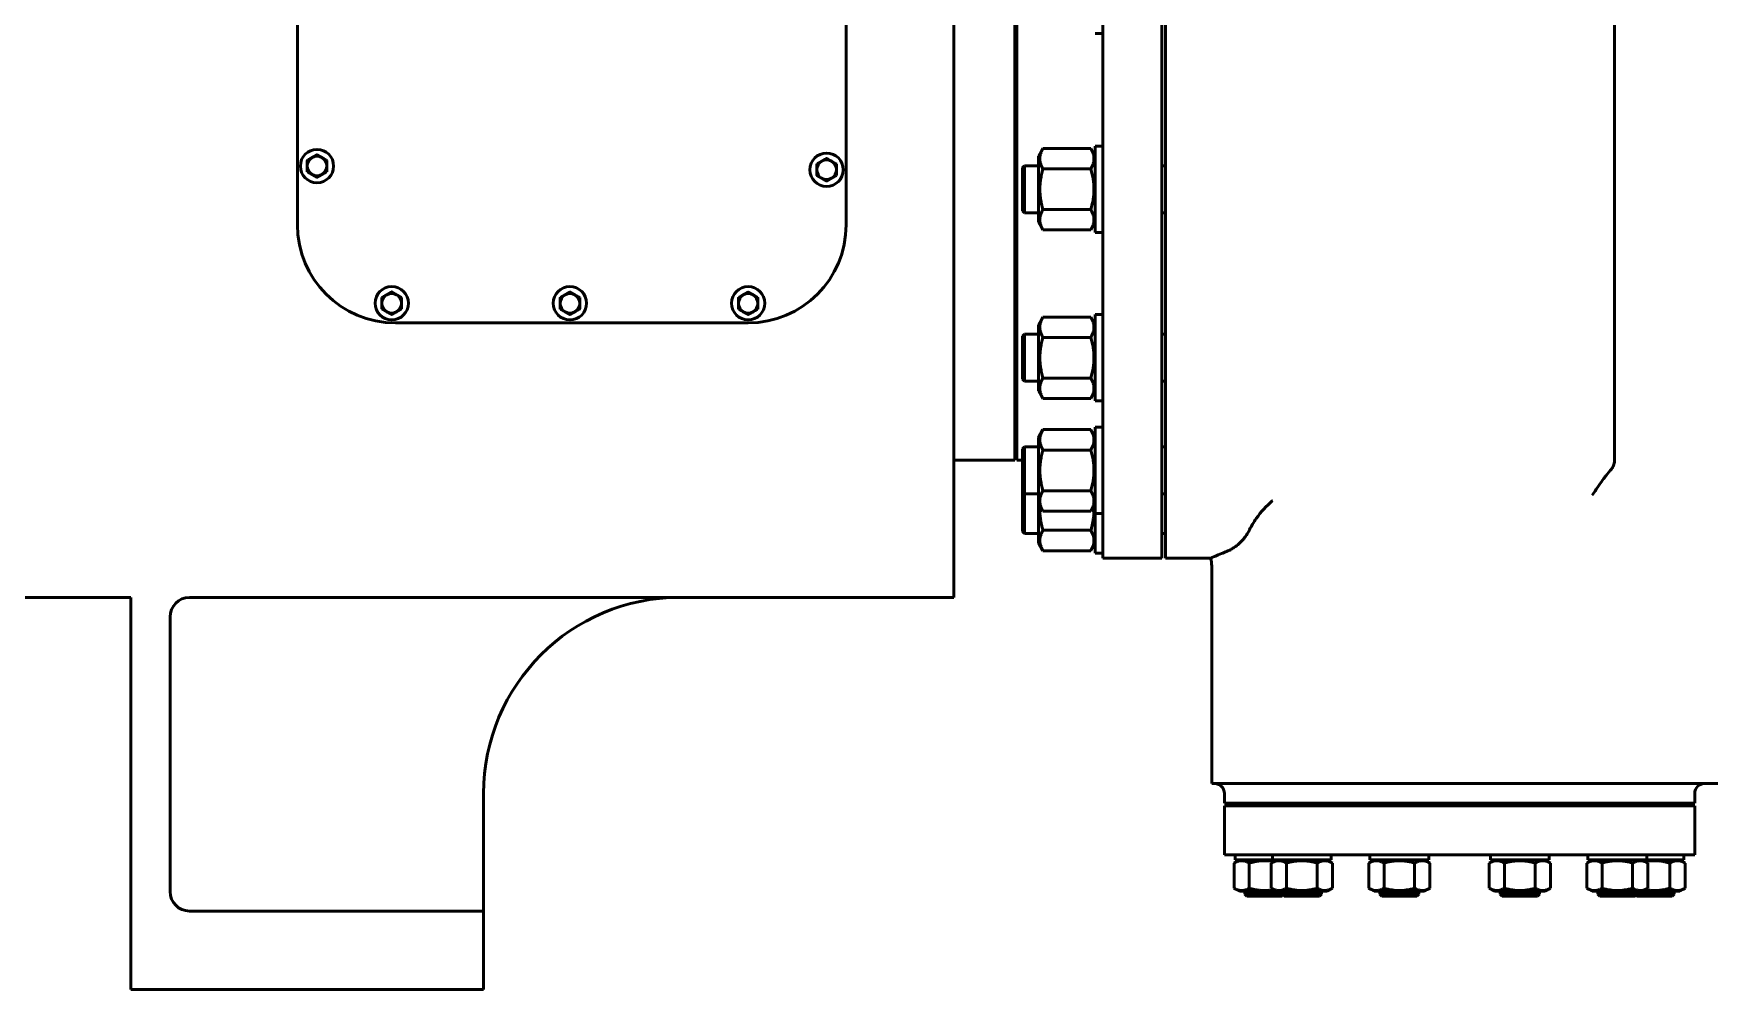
# Model space of a CAD drawing. Header units: millimetres. Extents: x -3927 to 2971, y -407 to 932.
# Drawn here: x 1486 to 2341, y -344 to 144 of the extents above; entities that cross this region are included whole.
import ezdxf

# ---------------------------------------------------------------- set-up
doc = ezdxf.new("R2010")
doc.units = ezdxf.units.MM
doc.layers.add('Видимый контур (ГОСТ)', color=7, linetype='Continuous', lineweight=50)

msp = doc.modelspace()

# ---------------------------------------------------------------- linework, layer by layer
at = {"layer": 'Видимый контур (ГОСТ)'}
for p, q in [((1955.25, 476), (1955.25, -144)), ((2031.25, 456), (2031.25, -124)), ((2061.25, 456), (2061.25, -124)), ((2063.25, -124), (2063.25, 456)), ((1986.25, -74), (1986.25, 406)), ((1987.25, -74), (1987.25, 406)), ((2292.25, -74.46), (2292.25, 406.46)), ((1620.25, 46), (1620.25, 286)), ((1900.25, 286), (1900.25, 46)), ((2027.25, 143.59), (2031.25, 143.59)), ((2027.25, 86.18), (2027.25, 42.18)), ((2027.25, 86.18), (2031.25, 86.18)), ((1998.38, 80.98), (2000.68, 84.97)), ((1998.38, 80.98), (1998.38, 47.38)), ((2000.68, 84.97), (2025.08, 84.97)), ((2027.25, 81.2), (2025.08, 84.97)), ((1990.25, 75.18), (1991.25, 76.18)), ((1990.25, 53.18), (1990.25, 75.18)), ((1991.25, 76.18), (1991.25, 52.18)), ((1998.38, 76.18), (1991.25, 76.18)), ((2000.68, 74.57), (2025.08, 74.57)), ((2063.25, 76.18), (2061.25, 76.18)), ((1990.25, 53.18), (1991.25, 52.18)), ((1998.38, 52.18), (1991.25, 52.18)), ((2000.68, 53.79), (2025.08, 53.79)), ((2063.25, 52.18), (2061.25, 52.18)), ((1998.38, 47.38), (2000.68, 43.4)), ((2000.68, 43.4), (2025.08, 43.4)), ((2027.25, 47.16), (2025.08, 43.4)), ((2027.25, 42.18), (2031.25, 42.18)), ((2027.25, 0.21), (2027.25, -43.79)), ((2027.25, 0.21), (2031.25, 0.21)), ((1850.25, -4), (1670.25, -4)), ((1998.38, -4.99), (2000.68, -1.01)), ((1998.38, -4.99), (1998.38, -38.59)), ((2000.68, -1.01), (2025.08, -1.01)), ((2027.25, -4.77), (2025.08, -1.01)), ((1990.25, -10.79), (1991.25, -9.79)), ((1990.25, -32.79), (1990.25, -10.79)), ((1991.25, -9.79), (1991.25, -33.79)), ((1998.38, -9.79), (1991.25, -9.79)), ((2000.68, -11.4), (2025.08, -11.4)), ((2063.25, -9.79), (2061.25, -9.79)), ((1990.25, -32.79), (1991.25, -33.79)), ((1998.38, -33.79), (1991.25, -33.79)), ((2000.68, -32.18), (2025.08, -32.18)), ((2063.25, -33.79), (2061.25, -33.79)), ((1998.38, -38.59), (2000.68, -42.58)), ((2000.68, -42.58), (2025.08, -42.58)), ((2027.25, -38.81), (2025.08, -42.58)), ((2027.25, -43.79), (2031.25, -43.79)), ((1998.38, -62.44), (2000.68, -58.45)), ((2000.68, -58.45), (2025.08, -58.45)), ((2027.25, -62.22), (2025.08, -58.45)), ((2027.25, -57.24), (2027.25, -101.24)), ((2027.25, -57.24), (2031.25, -57.24)), ((1986.25, -64), (1987.25, -64)), ((1990.25, -68.24), (1991.25, -67.24)), ((1990.25, -90.24), (1990.25, -68.24)), ((1991.25, -67.24), (1991.25, -91.24)), ((1998.38, -67.24), (1991.25, -67.24)), ((1998.38, -62.44), (1998.38, -96.04)), ((2063.25, -67.24), (2061.25, -67.24)), ((1955.25, -74), (1986.25, -74)), ((1990.25, -74), (1987.25, -74)), ((2000.68, -68.84), (2025.08, -68.84)), ((1990.25, -90.24), (1991.25, -91.24)), ((1990.25, -110.41), (1990.25, -90.24)), ((1998.38, -91.24), (1991.25, -91.24)), ((1991.25, -91.24), (1991.25, -111.41)), ((2000.68, -89.63), (2025.08, -89.63)), ((2063.25, -91.24), (2061.25, -91.24)), ((1998.38, -96.04), (2000.68, -100.02)), ((1998.38, -96.04), (1998.38, -116.21)), ((2000.68, -100.02), (2025.08, -100.02)), ((2027.25, -96.25), (2025.08, -100.02)), ((2027.25, -101.24), (2031.25, -101.24)), ((2027.25, -101.24), (2027.25, -121.41)), ((1990.25, -110.41), (1991.25, -111.41)), ((2000.68, -109.8), (2025.08, -109.8)), ((1998.38, -111.41), (1991.25, -111.41)), ((1998.38, -116.21), (2000.68, -120.19)), ((2027.25, -116.43), (2025.08, -120.19)), ((2063.25, -111.41), (2061.25, -111.41)), ((2000.68, -120.19), (2025.08, -120.19)), ((2027.25, -121.41), (2031.25, -121.41)), ((2061.25, -124), (2031.25, -124)), ((2063.25, -124), (2086.21, -124)), ((2086.75, -239), (2086.75, -128)), ((1275.25, -144), (1535.25, -144)), ((1535.25, -144), (1535.25, -344)), ((1565.25, -144), (1955.25, -144)), ((1555.25, -154), (1555.25, -294)), ((2213.25, -239), (2086.75, -239)), ((2213.25, -239), (2742.52, -239)), ((1715.25, -244), (1715.25, -294)), ((2093.25, -244), (2093.25, -249)), ((2333.25, -244), (2333.25, -249)), ((2093.25, -249), (2333.25, -249)), ((2093.25, -250.41), (2333.25, -250.41)), ((2093.25, -250.41), (2093.25, -275.41)), ((2103.75, -249), (2103.75, -250.41)), ((2122.75, -249), (2122.75, -250.41)), ((2142.75, -249), (2142.75, -250.41)), ((2172.5, -249), (2172.5, -250.41)), ((2192.5, -249), (2192.5, -250.41)), ((2234, -249), (2234, -250.41)), ((2254, -249), (2254, -250.41)), ((2283.75, -249), (2283.75, -250.41)), ((2303.75, -249), (2303.75, -250.41)), ((2322.75, -249), (2322.75, -250.41)), ((2333.25, -250.41), (2333.25, -275.41)), ((2093.25, -275.41), (2333.25, -275.41)), ((2100.93, -277.94), (2098.16, -279.53)), ((2098.16, -292.34), (2098.16, -279.53)), ((2098.75, -275.41), (2098.75, -277.91)), ((2117.75, -277.91), (2098.75, -277.91)), ((2119.93, -277.94), (2100.93, -277.94)), ((2103.75, -277.91), (2103.75, -277.94)), ((2105.96, -292.34), (2105.96, -279.53)), ((2119.93, -277.94), (2117.16, -279.53)), ((2117.16, -292.34), (2117.16, -279.53)), ((2117.75, -275.41), (2117.75, -277.91)), ((2147.75, -277.91), (2117.75, -277.91)), ((2145.58, -277.94), (2119.93, -277.94)), ((2122.75, -277.91), (2122.75, -277.94)), ((2124.96, -292.34), (2124.96, -279.53)), ((2140.55, -292.34), (2140.55, -279.53)), ((2142.75, -277.91), (2142.75, -277.94)), ((2145.58, -277.94), (2148.34, -279.53)), ((2147.75, -275.41), (2147.75, -277.91)), ((2148.34, -292.34), (2148.34, -279.53)), ((2169.68, -277.94), (2166.91, -279.53)), ((2166.91, -292.34), (2166.91, -279.53)), ((2167.5, -275.41), (2167.5, -277.91)), ((2197.5, -277.91), (2167.5, -277.91)), ((2195.33, -277.94), (2169.68, -277.94)), ((2172.5, -277.91), (2172.5, -277.94)), ((2174.71, -292.34), (2174.71, -279.53)), ((2190.3, -292.34), (2190.3, -279.53)), ((2192.5, -277.91), (2192.5, -277.94)), ((2195.33, -277.94), (2198.09, -279.53)), ((2197.5, -275.41), (2197.5, -277.91)), ((2198.09, -292.34), (2198.09, -279.53)), ((2231.17, -277.94), (2228.41, -279.53)), ((2228.41, -292.34), (2228.41, -279.53)), ((2229, -275.41), (2229, -277.91)), ((2259, -277.91), (2229, -277.91)), ((2256.82, -277.94), (2231.17, -277.94)), ((2234, -277.91), (2234, -277.94)), ((2236.2, -292.34), (2236.2, -279.53)), ((2251.79, -292.34), (2251.79, -279.53)), ((2254, -277.91), (2254, -277.94)), ((2256.82, -277.94), (2259.59, -279.53)), ((2259, -275.41), (2259, -277.91)), ((2259.59, -292.34), (2259.59, -279.53)), ((2280.92, -277.94), (2278.16, -279.53)), ((2278.16, -292.34), (2278.16, -279.53)), ((2278.75, -275.41), (2278.75, -277.91)), ((2308.75, -277.91), (2278.75, -277.91)), ((2306.57, -277.94), (2280.92, -277.94)), ((2283.75, -277.91), (2283.75, -277.94)), ((2285.95, -292.34), (2285.95, -279.53)), ((2301.54, -292.34), (2301.54, -279.53)), ((2303.75, -277.91), (2303.75, -277.94)), ((2325.58, -277.94), (2306.57, -277.94)), ((2306.57, -277.94), (2309.34, -279.53)), ((2308.75, -275.41), (2308.75, -277.91)), ((2327.75, -277.91), (2308.75, -277.91)), ((2309.34, -292.34), (2309.34, -279.53)), ((2320.54, -292.34), (2320.54, -279.53)), ((2322.75, -277.91), (2322.75, -277.94)), ((2325.58, -277.94), (2328.34, -279.53)), ((2327.75, -275.41), (2327.75, -277.91)), ((2328.34, -292.34), (2328.34, -279.53)), ((1715.25, -304), (1715.25, -294)), ((2100.93, -293.94), (2098.16, -292.34)), ((2100.93, -293.94), (2119.93, -293.94)), ((2103.75, -293.94), (2103.75, -295.41)), ((2103.75, -295.41), (2122.75, -295.41)), ((2104.75, -296.41), (2103.75, -295.41)), ((2122.75, -296.41), (2104.75, -296.41)), ((2119.93, -293.94), (2117.16, -292.34)), ((2119.93, -293.94), (2145.58, -293.94)), ((2122.75, -293.94), (2122.75, -295.41)), ((2122.75, -295.41), (2142.75, -295.41)), ((2123.75, -296.41), (2122.75, -295.41)), ((2122.75, -296.41), (2123.25, -295.91)), ((2141.75, -296.41), (2123.75, -296.41)), ((2141.75, -296.41), (2142.75, -295.41)), ((2142.75, -293.94), (2142.75, -295.41)), ((2145.58, -293.94), (2148.34, -292.34)), ((2169.68, -293.94), (2166.91, -292.34)), ((2169.68, -293.94), (2195.33, -293.94)), ((2172.5, -293.94), (2172.5, -295.41)), ((2172.5, -295.41), (2192.5, -295.41)), ((2173.5, -296.41), (2172.5, -295.41)), ((2191.5, -296.41), (2173.5, -296.41)), ((2191.5, -296.41), (2192.5, -295.41)), ((2192.5, -293.94), (2192.5, -295.41)), ((2195.33, -293.94), (2198.09, -292.34)), ((2231.17, -293.94), (2228.41, -292.34)), ((2231.17, -293.94), (2256.82, -293.94)), ((2234, -293.94), (2234, -295.41)), ((2234, -295.41), (2254, -295.41)), ((2235, -296.41), (2234, -295.41)), ((2253, -296.41), (2235, -296.41)), ((2253, -296.41), (2254, -295.41)), ((2254, -293.94), (2254, -295.41)), ((2256.82, -293.94), (2259.59, -292.34)), ((2280.92, -293.94), (2278.16, -292.34)), ((2280.92, -293.94), (2306.57, -293.94)), ((2283.75, -293.94), (2283.75, -295.41)), ((2283.75, -295.41), (2303.75, -295.41)), ((2284.75, -296.41), (2283.75, -295.41)), ((2302.75, -296.41), (2284.75, -296.41)), ((2302.75, -296.41), (2303.75, -295.41)), ((2303.75, -296.41), (2303.25, -295.91)), ((2303.75, -293.94), (2303.75, -295.41)), ((2303.75, -295.41), (2322.75, -295.41)), ((2321.75, -296.41), (2303.75, -296.41)), ((2306.57, -293.94), (2309.34, -292.34)), ((2306.57, -293.94), (2325.58, -293.94)), ((2321.75, -296.41), (2322.75, -295.41)), ((2322.75, -293.94), (2322.75, -295.41)), ((2325.58, -293.94), (2328.34, -292.34)), ((1565.25, -304), (1715.25, -304)), ((1715.25, -344), (1715.25, -304)), ((1715.25, -344), (1535.25, -344))]:
    msp.add_line(p, q, dxfattribs=at)
for centre in [(1630.25, 76), (1890.25, 74.11), (1668.36, 6.04), (1759.31, 6), (1850.25, 6)]:
    msp.add_circle(centre, 8.5, dxfattribs=at)
for centre, radius, start, end in [((1630.25, 76), 5, 120, 180), ((1630.25, 76), 5, 60, 120), ((1630.25, 76), 5, 0, 60), ((1890.25, 74.11), 5, 120, 180), ((1890.25, 74.11), 5, 60, 120), ((1890.25, 74.11), 5, 0, 60), ((1630.25, 76), 5, 180, 240), ((1630.25, 76), 5, 240, 300), ((1630.25, 76), 5, 300, 0), ((1890.25, 74.11), 5, 180, 240), ((1890.25, 74.11), 5, 240, 300), ((1890.25, 74.11), 5, 300, 0), ((1670.25, 46), 50, 180, 270), ((1850.25, 46), 50, 270, 0), ((1668.36, 6.04), 5, 120, 180), ((1668.36, 6.04), 5, 60, 120), ((1668.36, 6.04), 5, 0, 60), ((1759.31, 6), 5, 120, 180), ((1759.31, 6), 5, 60, 120), ((1759.31, 6), 5, 0, 60), ((1850.25, 6), 5, 120, 180), ((1850.25, 6), 5, 60, 120), ((1850.25, 6), 5, 0, 60), ((1668.36, 6.04), 5, 180, 240), ((1668.36, 6.04), 5, 240, 300), ((1668.36, 6.04), 5, 300, 0), ((1759.31, 6), 5, 180, 240), ((1759.31, 6), 5, 240, 300), ((1759.31, 6), 5, 300, 0), ((1850.25, 6), 5, 180, 240), ((1850.25, 6), 5, 240, 300), ((1850.25, 6), 5, 300, 0), ((2071.75, -128), 15, 0, 15.46601), ((1565.25, -154), 10, 90, 180), ((1815.25, -244), 100, 90, 180), ((2088.25, -244), 5, 0, 90), ((2338.25, -244), 5, 90, 180), ((1565.25, -294), 10, 180, 270)]:
    msp.add_arc(centre, radius, start, end, dxfattribs=at)
for points, weights in [([(1625.25, 78.89), (1626.59, 79.66), (1627.75, 80.33)], [1.18718660813, 1.13093581243, 1]), ([(1625.25, 76), (1625.25, 77.34), (1625.25, 78.89)], [1, 1.13093581243, 1.18718660813]), ([(1627.75, 80.33), (1628.91, 81), (1630.25, 81.77)], [1, 1.13093581243, 1.18718660813]), ([(1630.25, 81.77), (1631.59, 81), (1632.75, 80.33)], [1.18718660813, 1.13093581243, 1]), ([(1632.75, 80.33), (1633.91, 79.66), (1635.25, 78.89)], [1, 1.13093581243, 1.18718660813]), ([(1635.25, 78.89), (1635.25, 77.34), (1635.25, 76)], [1.18718660813, 1.13093581243, 1]), ([(1885.25, 77), (1886.59, 77.77), (1887.75, 78.44)], [1.18718660813, 1.13093581243, 1]), ([(1885.25, 74.11), (1885.25, 75.45), (1885.25, 77)], [1, 1.13093581243, 1.18718660813]), ([(1887.75, 78.44), (1888.91, 79.11), (1890.25, 79.89)], [1, 1.13093581243, 1.18718660813]), ([(1890.25, 79.89), (1891.59, 79.11), (1892.75, 78.44)], [1.18718660813, 1.13093581243, 1]), ([(1892.75, 78.44), (1893.91, 77.77), (1895.25, 77)], [1, 1.13093581243, 1.18718660813]), ([(1895.25, 77), (1895.25, 75.45), (1895.25, 74.11)], [1.18718660813, 1.13093581243, 1]), ([(2000.68, 84.97), (1997.68, 79.77), (2000.68, 74.57)], [1.09321713788, 1.26233841767, 1.09321713788]), ([(2025.08, 74.57), (2028.08, 79.77), (2025.08, 84.97)], [1.09321713788, 1.26233841767, 1.09321713788]), ([(1625.25, 73.11), (1625.25, 74.66), (1625.25, 76)], [1.18718660813, 1.13093581243, 1]), ([(1627.75, 71.67), (1626.59, 72.34), (1625.25, 73.11)], [1, 1.13093581243, 1.18718660813]), ([(1630.25, 70.23), (1628.91, 71), (1627.75, 71.67)], [1.18718660813, 1.13093581243, 1]), ([(1632.75, 71.67), (1631.59, 71), (1630.25, 70.23)], [1, 1.13093581243, 1.18718660813]), ([(1635.25, 73.11), (1633.91, 72.34), (1632.75, 71.67)], [1.18718660813, 1.13093581243, 1]), ([(1635.25, 76), (1635.25, 74.66), (1635.25, 73.11)], [1, 1.13093581243, 1.18718660813]), ([(1885.25, 71.23), (1885.25, 72.77), (1885.25, 74.11)], [1.18718660813, 1.13093581243, 1]), ([(1887.75, 69.78), (1886.59, 70.45), (1885.25, 71.23)], [1, 1.13093581243, 1.18718660813]), ([(1890.25, 68.34), (1888.91, 69.11), (1887.75, 69.78)], [1.18718660813, 1.13093581243, 1]), ([(1892.75, 69.78), (1891.59, 69.11), (1890.25, 68.34)], [1, 1.13093581243, 1.18718660813]), ([(1895.25, 71.23), (1893.91, 70.45), (1892.75, 69.78)], [1.18718660813, 1.13093581243, 1]), ([(1895.25, 74.11), (1895.25, 72.77), (1895.25, 71.23)], [1, 1.13093581243, 1.18718660813]), ([(2000.68, 74.57), (1997.68, 64.18), (2000.68, 53.79)], [1.09321713788, 1.26233841767, 1.09321713788]), ([(2025.08, 53.79), (2028.08, 64.18), (2025.08, 74.57)], [1.09321713788, 1.26233841767, 1.09321713788]), ([(2000.68, 53.79), (1997.68, 48.59), (2000.68, 43.4)], [1.09321713788, 1.26233841767, 1.09321713788]), ([(2025.08, 43.4), (2028.08, 48.59), (2025.08, 53.79)], [1.09321713788, 1.26233841767, 1.09321713788]), ([(1663.36, 8.93), (1664.7, 9.7), (1665.86, 10.37)], [1.18718660813, 1.13093581243, 1]), ([(1663.36, 6.04), (1663.36, 7.38), (1663.36, 8.93)], [1, 1.13093581243, 1.18718660813]), ([(1665.86, 10.37), (1667.02, 11.04), (1668.36, 11.82)], [1, 1.13093581243, 1.18718660813]), ([(1668.36, 11.82), (1669.7, 11.04), (1670.86, 10.37)], [1.18718660813, 1.13093581243, 1]), ([(1670.86, 10.37), (1672.02, 9.7), (1673.36, 8.93)], [1, 1.13093581243, 1.18718660813]), ([(1673.36, 8.93), (1673.36, 7.38), (1673.36, 6.04)], [1.18718660813, 1.13093581243, 1]), ([(1754.31, 8.89), (1755.65, 9.66), (1756.81, 10.33)], [1.18718660813, 1.13093581243, 1]), ([(1754.31, 6), (1754.31, 7.34), (1754.31, 8.89)], [1, 1.13093581243, 1.18718660813]), ([(1756.81, 10.33), (1757.97, 11), (1759.31, 11.77)], [1, 1.13093581243, 1.18718660813]), ([(1759.31, 11.77), (1760.65, 11), (1761.81, 10.33)], [1.18718660813, 1.13093581243, 1]), ([(1761.81, 10.33), (1762.97, 9.66), (1764.31, 8.89)], [1, 1.13093581243, 1.18718660813]), ([(1764.31, 8.89), (1764.31, 7.34), (1764.31, 6)], [1.18718660813, 1.13093581243, 1]), ([(1845.25, 8.89), (1846.59, 9.66), (1847.75, 10.33)], [1.18718660813, 1.13093581243, 1]), ([(1845.25, 6), (1845.25, 7.34), (1845.25, 8.89)], [1, 1.13093581243, 1.18718660813]), ([(1847.75, 10.33), (1848.91, 11), (1850.25, 11.77)], [1, 1.13093581243, 1.18718660813]), ([(1850.25, 11.77), (1851.59, 11), (1852.75, 10.33)], [1.18718660813, 1.13093581243, 1]), ([(1852.75, 10.33), (1853.91, 9.66), (1855.25, 8.89)], [1, 1.13093581243, 1.18718660813]), ([(1855.25, 8.89), (1855.25, 7.34), (1855.25, 6)], [1.18718660813, 1.13093581243, 1]), ([(1663.36, 3.16), (1663.36, 4.7), (1663.36, 6.04)], [1.18718660813, 1.13093581243, 1]), ([(1665.86, 1.71), (1664.7, 2.38), (1663.36, 3.16)], [1, 1.13093581243, 1.18718660813]), ([(1668.36, 0.27), (1667.02, 1.04), (1665.86, 1.71)], [1.18718660813, 1.13093581243, 1]), ([(1670.86, 1.71), (1669.7, 1.04), (1668.36, 0.27)], [1, 1.13093581243, 1.18718660813]), ([(1673.36, 3.16), (1672.02, 2.38), (1670.86, 1.71)], [1.18718660813, 1.13093581243, 1]), ([(1673.36, 6.04), (1673.36, 4.7), (1673.36, 3.16)], [1, 1.13093581243, 1.18718660813]), ([(1754.31, 3.11), (1754.31, 4.66), (1754.31, 6)], [1.18718660813, 1.13093581243, 1]), ([(1756.81, 1.67), (1755.65, 2.34), (1754.31, 3.11)], [1, 1.13093581243, 1.18718660813]), ([(1759.31, 0.23), (1757.97, 1), (1756.81, 1.67)], [1.18718660813, 1.13093581243, 1]), ([(1761.81, 1.67), (1760.65, 1), (1759.31, 0.23)], [1, 1.13093581243, 1.18718660813]), ([(1764.31, 3.11), (1762.97, 2.34), (1761.81, 1.67)], [1.18718660813, 1.13093581243, 1]), ([(1764.31, 6), (1764.31, 4.66), (1764.31, 3.11)], [1, 1.13093581243, 1.18718660813]), ([(1845.25, 3.11), (1845.25, 4.66), (1845.25, 6)], [1.18718660813, 1.13093581243, 1]), ([(1847.75, 1.67), (1846.59, 2.34), (1845.25, 3.11)], [1, 1.13093581243, 1.18718660813]), ([(1850.25, 0.23), (1848.91, 1), (1847.75, 1.67)], [1.18718660813, 1.13093581243, 1]), ([(1852.75, 1.67), (1851.59, 1), (1850.25, 0.23)], [1, 1.13093581243, 1.18718660813]), ([(1855.25, 3.11), (1853.91, 2.34), (1852.75, 1.67)], [1.18718660813, 1.13093581243, 1]), ([(1855.25, 6), (1855.25, 4.66), (1855.25, 3.11)], [1, 1.13093581243, 1.18718660813]), ([(2000.68, -1.01), (1997.68, -6.2), (2000.68, -11.4)], [1.09321713788, 1.26233841767, 1.09321713788]), ([(2025.08, -11.4), (2028.08, -6.2), (2025.08, -1.01)], [1.09321713788, 1.26233841767, 1.09321713788]), ([(2000.68, -11.4), (1997.68, -21.79), (2000.68, -32.18)], [1.09321713788, 1.26233841767, 1.09321713788]), ([(2025.08, -32.18), (2028.08, -21.79), (2025.08, -11.4)], [1.09321713788, 1.26233841767, 1.09321713788]), ([(2000.68, -32.18), (1997.68, -37.38), (2000.68, -42.58)], [1.09321713788, 1.26233841767, 1.09321713788]), ([(2025.08, -42.58), (2028.08, -37.38), (2025.08, -32.18)], [1.09321713788, 1.26233841767, 1.09321713788]), ([(2000.68, -58.45), (1997.68, -63.65), (2000.68, -68.84)], [1.09321713788, 1.26233841767, 1.09321713788]), ([(2025.08, -68.84), (2028.08, -63.65), (2025.08, -58.45)], [1.09321713788, 1.26233841767, 1.09321713788]), ([(2000.68, -68.84), (1997.68, -79.24), (2000.68, -89.63)], [1.09321713788, 1.26233841767, 1.09321713788]), ([(2025.08, -89.63), (2028.08, -79.24), (2025.08, -68.84)], [1.09321713788, 1.26233841767, 1.09321713788]), ([(2000.68, -89.63), (1997.68, -94.82), (2000.68, -100.02)], [1.09321713788, 1.26233841767, 1.09321713788]), ([(2025.08, -100.02), (2028.08, -94.82), (2025.08, -89.63)], [1.09321713788, 1.26233841767, 1.09321713788]), ([(1999.14, -97.35), (1998.76, -103.15), (2000.68, -109.8)], [1.17396479837, 1.19573405742, 1.09321713788]), ([(2025.08, -109.8), (2027, -103.15), (2026.62, -97.35)], [1.09321713788, 1.19573405742, 1.17396479837]), ([(2000.68, -109.8), (1997.68, -115), (2000.68, -120.19)], [1.09321713788, 1.26233841767, 1.09321713788]), ([(2025.08, -120.19), (2028.08, -115), (2025.08, -109.8)], [1.09321713788, 1.26233841767, 1.09321713788]), ([(2105.96, -279.53), (2102.06, -277.28), (2098.16, -279.53)], [1, 1.15470053838, 1]), ([(2118.46, -278.79), (2112.48, -277.65), (2105.96, -279.53)], [1.04646979087, 1.12622371096, 1]), ([(2124.96, -279.53), (2121.06, -277.28), (2117.16, -279.53)], [1, 1.15470053838, 1]), ([(2140.55, -279.53), (2132.75, -277.28), (2124.96, -279.53)], [1, 1.15470053838, 1]), ([(2148.34, -279.53), (2144.44, -277.28), (2140.55, -279.53)], [1, 1.15470053838, 1]), ([(2174.71, -279.53), (2170.81, -277.28), (2166.91, -279.53)], [1, 1.15470053838, 1]), ([(2190.3, -279.53), (2182.5, -277.28), (2174.71, -279.53)], [1, 1.15470053838, 1]), ([(2198.09, -279.53), (2194.19, -277.28), (2190.3, -279.53)], [1, 1.15470053838, 1]), ([(2236.2, -279.53), (2232.31, -277.28), (2228.41, -279.53)], [1, 1.15470053838, 1]), ([(2251.79, -279.53), (2244, -277.28), (2236.2, -279.53)], [1, 1.15470053838, 1]), ([(2259.59, -279.53), (2255.69, -277.28), (2251.79, -279.53)], [1, 1.15470053838, 1]), ([(2285.95, -279.53), (2282.06, -277.28), (2278.16, -279.53)], [1, 1.15470053838, 1]), ([(2301.54, -279.53), (2293.75, -277.28), (2285.95, -279.53)], [1, 1.15470053838, 1]), ([(2309.34, -279.53), (2305.44, -277.28), (2301.54, -279.53)], [1, 1.15470053838, 1]), ([(2320.54, -279.53), (2314.02, -277.65), (2308.04, -278.79)], [1, 1.12622371096, 1.04646979087]), ([(2328.34, -279.53), (2324.44, -277.28), (2320.54, -279.53)], [1, 1.15470053838, 1]), ([(2098.16, -292.34), (2102.06, -294.59), (2105.96, -292.34)], [1, 1.15470053838, 1]), ([(2105.96, -292.34), (2112.48, -294.23), (2118.46, -293.09)], [1, 1.12622371096, 1.04646979087]), ([(2117.16, -292.34), (2121.06, -294.59), (2124.96, -292.34)], [1, 1.15470053838, 1]), ([(2124.96, -292.34), (2132.75, -294.59), (2140.55, -292.34)], [1, 1.15470053838, 1]), ([(2140.55, -292.34), (2144.44, -294.59), (2148.34, -292.34)], [1, 1.15470053838, 1]), ([(2166.91, -292.34), (2170.81, -294.59), (2174.71, -292.34)], [1, 1.15470053838, 1]), ([(2174.71, -292.34), (2182.5, -294.59), (2190.3, -292.34)], [1, 1.15470053838, 1]), ([(2190.3, -292.34), (2194.19, -294.59), (2198.09, -292.34)], [1, 1.15470053838, 1]), ([(2228.41, -292.34), (2232.31, -294.59), (2236.2, -292.34)], [1, 1.15470053838, 1]), ([(2236.2, -292.34), (2244, -294.59), (2251.79, -292.34)], [1, 1.15470053838, 1]), ([(2251.79, -292.34), (2255.69, -294.59), (2259.59, -292.34)], [1, 1.15470053838, 1]), ([(2278.16, -292.34), (2282.06, -294.59), (2285.95, -292.34)], [1, 1.15470053838, 1]), ([(2285.95, -292.34), (2293.75, -294.59), (2301.54, -292.34)], [1, 1.15470053838, 1]), ([(2301.54, -292.34), (2305.44, -294.59), (2309.34, -292.34)], [1, 1.15470053838, 1]), ([(2308.04, -293.09), (2314.02, -294.23), (2320.54, -292.34)], [1.04646979087, 1.12622371096, 1]), ([(2320.54, -292.34), (2324.44, -294.59), (2328.34, -292.34)], [1, 1.15470053838, 1])]:
    msp.add_rational_spline(points, weights, degree=2, dxfattribs=at)
for points, knots in [([(2290.7, -78.56), (2291.19, -77.99), (2291.55, -77.39), (2292.11, -76.02), (2292.25, -75.24), (2292.25, -74.46)], [1.6431205, 1.6431205, 1.6431205, 1.6431205, 2.0263142, 2.0263142, 2.4885801, 2.4885801, 2.4885801, 2.4885801]), ([(2290.7, -78.56), (2289.94, -79.44), (2288.99, -80.57), (2287.42, -82.59), (2286.83, -83.36), (2285.37, -85.34), (2284.48, -86.6), (2282.77, -89.13), (2281.94, -90.4), (2281.13, -91.7), (2281.12, -91.7), (2281.12, -91.71)], [-1.868524, -1.868524, -1.868524, -1.868524, -1.272659, -1.272659, -0.938535, -0.938535, -0.455751, -0.455751, 0, 0, 0.002043, 0.002043, 0.002043, 0.002043]), ([(2117.71, -94.83), (2117.7, -94.83), (2117.7, -94.84), (2114.73, -97.23), (2111.85, -100.39), (2108.18, -105.67), (2107.04, -107.58), (2106.1, -109.46)], [-3.058697, -3.058697, -3.058697, -3.058697, -3.056096, -3.056096, -1.719729, -1.719729, -0.991783, -0.991783, -0.991783, -0.991783]), ([(2106.1, -109.46), (2105.74, -110.17), (2105.34, -110.87), (2103.77, -113.38), (2102.46, -114.93), (2100.38, -116.9), (2099.69, -117.47), (2098.42, -118.42), (2097.84, -118.81), (2096.96, -119.35), (2096.64, -119.53), (2096.07, -119.83), (2095.8, -119.97), (2095.23, -120.25), (2094.91, -120.39), (2094.57, -120.53), (2094.53, -120.54), (2094.49, -120.56)], [-17.910994, -17.910994, -17.910994, -17.910994, -17.519135, -17.519135, -16.474608, -16.474608, -15.965063, -15.965063, -15.52879, -15.52879, -15.285774, -15.285774, -15.077021, -15.077021, -14.821499, -14.821499, -14.789272, -14.789272, -14.789272, -14.789272]), ([(2086.21, -124), (2086.21, -124), (2086.43, -123.91), (2087.7, -123.37), (2089.35, -122.67), (2092.59, -121.34), (2093.5, -120.96), (2094.49, -120.56)], [6.644229, 6.644229, 6.644229, 6.644229, 7.908773, 7.908773, 10.379207, 10.379207, 11.221785, 11.221785, 11.221785, 11.221785])]:
    msp.add_open_spline(points, degree=3, knots=knots, dxfattribs=at)

doc.saveas('drawing.dxf')
